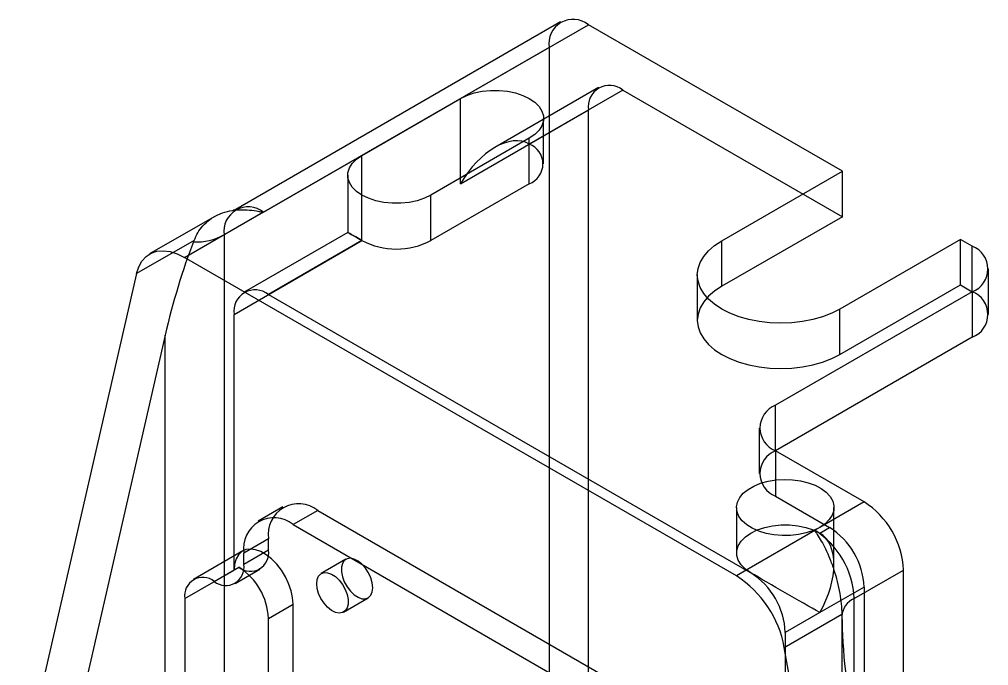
# Model space of a CAD drawing. Header units: millimetres. Extents: x -67 to 338, y -112 to 327.
# Drawn here: x -66.7 to 2.9, y -28.1 to 18.3 of the extents above; entities that cross this region are included whole.
import ezdxf

# ---------------------------------------------------------------- set-up
doc = ezdxf.new("R2010")
doc.units = ezdxf.units.MM

msp = doc.modelspace()

# ---------------------------------------------------------------- linework, layer by layer
at = {"color": 7, "linetype": 'Continuous', "lineweight": 25}
for p, q in [((-27.819, 18.114), (-51.153, 4.643)), ((-35.011, 12.609), (-25.819, 17.916)), ((-7.576, 7.384), (-25.819, 17.916)), ((-28.647, 16.283), (-51.982, 2.812)), ((-28.647, 16.283), (-28.647, -65.78)), ((-25.094, 13.394), (-32.536, 9.098)), ((-42.082, 8.527), (-35.011, 12.609)), ((-35.011, 6.485), (-35.011, 12.609)), ((-23.344, 13.221), (-30.062, 9.343)), ((-23.344, 13.221), (-7.576, 4.118)), ((-35.011, 6.485), (-25.819, 11.792)), ((-29.036, 7.915), (-29.036, 11.181)), ((-25.819, -29.443), (-25.819, 11.792)), ((-30.062, 9.752), (-37.133, 5.67)), ((-30.062, 6.486), (-30.062, 9.752)), ((-49.153, 4.445), (-42.082, 8.527)), ((-42.082, 2.403), (-42.082, 8.527)), ((-43.108, 7.099), (-43.108, 2.995)), ((-16.238, 2.384), (-7.576, 7.384)), ((-7.576, 4.118), (-7.576, 7.384)), ((-30.062, 6.486), (-37.133, 2.404)), ((-37.133, 2.404), (-37.133, 5.67)), ((-54.834, 1.193), (-49.198, 4.447)), ((-52.706, 4.113), (-57.334, 1.441)), ((-7.576, 4.118), (-16.238, -0.882)), ((-51.982, 2.812), (-51.982, -36.287)), ((-43.108, 2.995), (-50.55, -1.301)), ((-54.138, 2.416), (-58.277, 0.027)), ((-54.181, 2.305), (-54.138, 2.416)), ((-51.275, -2.903), (-42.082, 2.403)), ((-42.082, 2.404), (-48.8, -1.474)), ((-16.238, -0.882), (-16.238, 2.384)), ((0.91, 2.486), (-7.752, -2.515)), ((0.91, -0.78), (0.91, 2.486)), ((1.758, 1.996), (0.91, 2.486)), ((1.758, -1.27), (1.758, 1.996)), ((-15.189, -21.693), (-54.834, 1.193)), ((-58.277, 0.027), (-66.692, -36.702)), ((2.93, -2.903), (2.93, 0.363)), ((-17.995, -0.065), (-17.995, -3.331)), ((1.758, -1.27), (-12.384, -9.434)), ((-7.752, -5.781), (0.91, -0.78)), ((0.91, -0.78), (1.758, -1.27)), ((1.758, -1.27), (1.758, -4.536)), ((-48.8, -1.474), (-14.152, -21.476)), ((-7.752, -5.781), (-7.752, -2.515)), ((-51.275, -21.276), (-51.275, -2.903)), ((-56.225, -4.405), (-63.157, -34.661)), ((-56.225, -36.287), (-56.225, -4.405)), ((1.758, -4.536), (-12.384, -12.7)), ((-12.384, -12.7), (-12.384, -9.434)), ((-13.556, -11.066), (-13.556, -14.333)), ((-6.02, -16.373), (-12.384, -12.699)), ((-12.384, -12.699), (-12.384, -15.965)), ((-12.384, -15.965), (-8.495, -18.211)), ((-6.02, -16.373), (-9.202, -18.21)), ((-47.764, -16.74), (-49.532, -17.761)), ((-45.264, -16.988), (-47.032, -18.008)), ((-45.264, -16.988), (-21.223, -30.867)), ((-15.177, -16.781), (-15.177, -20.047)), ((-8.177, -20.884), (-8.177, -16.781)), ((-47.032, -18.008), (-22.991, -31.887)), ((-9.552, -18.44), (-15.189, -21.693)), ((-9.202, -18.21), (-9.556, -18.414)), ((-9.202, -18.619), (-8.495, -18.211)), ((-48.8, -19.029), (-50.568, -20.05)), ((-48.8, -19.846), (-48.8, -19.029)), ((-50.653, -19.902), (-54.189, -21.943)), ((-48.8, -19.846), (-50.568, -20.867)), ((-50.568, -20.867), (-50.568, -20.05)), ((-43.236, -20.501), (-45.004, -21.522)), ((-54.81, -23.317), (-51.275, -21.276)), ((-52.689, -22.092), (-50.921, -21.071)), ((-51.189, -22.24), (-49.421, -21.22)), ((-6.727, -23.313), (-3.192, -21.272)), ((-3.192, -52.709), (-3.192, -21.272)), ((-6.02, -22.497), (-9.202, -24.334)), ((-6.02, -22.497), (-6.02, -51.076)), ((-54.81, -23.317), (-54.81, -31.482)), ((-43.404, -24.293), (-41.636, -23.273)), ((-6.727, -62.412), (-6.727, -23.313)), ((-48.8, -24.745), (-47.032, -23.725)), ((-47.032, -31.89), (-47.032, -23.725)), ((-9.202, -24.334), (-11.677, -25.763)), ((-48.8, -32.911), (-48.8, -24.745)), ((-11.746, -26.835), (-7.607, -24.445)), ((-7.607, -24.445), (-7.605, -24.583)), ((-7.606, -24.482), (-7.606, -24.538)), ((-7.606, -24.538), (-7.606, -63.636)), ((-11.677, -25.763), (-11.677, -66.998)), ((-3.331, -73.28), (-11.746, -26.835))]:
    msp.add_line(p, q, dxfattribs=at)
at = {"color": 7, "linetype": 'Continuous', "lineweight": 25, "flags": 128}
for points in [[(-35.011, 12.609), (-34.544, 12.836), (-34.016, 13.012), (-33.442, 13.132), (-32.842, 13.194), (-32.231, 13.194), (-31.631, 13.132), (-31.057, 13.012), (-30.529, 12.836), (-30.062, 12.609), (-29.669, 12.34), (-29.364, 12.035), (-29.156, 11.704), (-29.05, 11.357), (-29.05, 11.005), (-29.156, 10.658), (-29.364, 10.327), (-29.669, 10.022), (-30.062, 9.752)], [(-37.133, 5.67), (-37.6, 5.444), (-38.128, 5.267), (-38.702, 5.147), (-39.303, 5.086), (-39.913, 5.086), (-40.513, 5.147), (-41.087, 5.267), (-41.615, 5.444), (-42.082, 5.67), (-42.475, 5.94), (-42.78, 6.245), (-42.988, 6.576), (-43.094, 6.923), (-43.094, 7.275), (-42.988, 7.622), (-42.78, 7.953), (-42.475, 8.258), (-42.082, 8.527)], [(-49.198, 4.447), (-49.166, 4.446), (-49.153, 4.445)], [(-7.752, -2.515), (-8.342, -2.813), (-8.995, -3.065), (-9.699, -3.265), (-10.442, -3.411), (-11.212, -3.499), (-11.995, -3.529), (-12.778, -3.499), (-13.548, -3.411), (-14.291, -3.265), (-14.995, -3.065), (-15.648, -2.813), (-16.238, -2.515), (-16.755, -2.174), (-17.191, -1.797), (-17.538, -1.391), (-17.791, -0.962), (-17.944, -0.517), (-17.995, -0.065), (-17.944, 0.387), (-17.791, 0.831), (-17.538, 1.26), (-17.191, 1.667), (-16.755, 2.043), (-16.238, 2.384)], [(-58.277, 0.027), (-58.119, 0.516), (-57.889, 0.93), (-57.591, 1.259), (-57.231, 1.495), (-56.819, 1.635), (-56.363, 1.675), (-55.872, 1.613), (-55.359, 1.451), (-54.834, 1.193)], [(-16.238, -0.882), (-16.755, -1.223), (-17.191, -1.6), (-17.538, -2.006), (-17.791, -2.435), (-17.944, -2.879), (-17.995, -3.331), (-17.944, -3.784), (-17.791, -4.228), (-17.538, -4.657), (-17.191, -5.063), (-16.755, -5.44), (-16.238, -5.781), (-15.648, -6.079), (-14.995, -6.331), (-14.291, -6.532), (-13.548, -6.677), (-12.778, -6.766), (-11.995, -6.795), (-11.212, -6.766), (-10.442, -6.677), (-9.699, -6.532), (-8.995, -6.331), (-8.342, -6.079), (-7.752, -5.781)], [(-9.202, -18.21), (-9.656, -18.431), (-10.168, -18.604), (-10.723, -18.725), (-11.306, -18.79), (-11.9, -18.798), (-12.487, -18.747), (-13.05, -18.64), (-13.575, -18.479), (-14.044, -18.269), (-14.446, -18.017), (-14.768, -17.729), (-15.001, -17.414), (-15.138, -17.08), (-15.176, -16.738), (-15.113, -16.398), (-14.951, -16.068), (-14.695, -15.759), (-14.353, -15.479), (-13.933, -15.237), (-13.448, -15.039), (-12.913, -14.891), (-12.341, -14.798), (-11.751, -14.761), (-11.159, -14.783), (-10.581, -14.862), (-10.035, -14.997), (-9.536, -15.183), (-9.099, -15.414), (-8.736, -15.686), (-8.458, -15.988), (-8.272, -16.314), (-8.184, -16.653), (-8.197, -16.995), (-8.309, -17.332), (-8.519, -17.652), (-8.819, -17.948), (-9.202, -18.21)], [(-14.152, -21.476), (-14.544, -21.206), (-14.849, -20.901), (-15.058, -20.57), (-15.164, -20.224), (-15.164, -19.871), (-15.058, -19.524), (-14.849, -19.194), (-14.544, -18.889), (-14.152, -18.619), (-13.684, -18.392), (-13.156, -18.216), (-12.583, -18.096), (-11.982, -18.035), (-11.372, -18.035), (-10.771, -18.096), (-10.198, -18.216), (-9.669, -18.392), (-9.202, -18.619)], [(-9.556, -18.414), (-9.555, -18.421), (-9.552, -18.44)], [(-47.032, -23.725), (-47.068, -23.254), (-47.175, -22.757), (-47.35, -22.252), (-47.586, -21.755), (-47.875, -21.283), (-48.208, -20.853), (-48.573, -20.479), (-48.958, -20.174), (-49.349, -19.948), (-49.734, -19.809), (-50.099, -19.761), (-50.432, -19.807), (-50.721, -19.945), (-50.957, -20.169), (-51.132, -20.473), (-51.239, -20.846), (-51.275, -21.276)], [(-41.305, -22.54), (-41.34, -22.195), (-41.445, -21.83), (-41.611, -21.469), (-41.83, -21.134), (-42.086, -20.846), (-42.365, -20.624), (-42.648, -20.481), (-42.918, -20.427), (-43.157, -20.464), (-43.351, -20.591), (-43.488, -20.799), (-43.558, -21.075), (-43.558, -21.403), (-43.488, -21.761), (-43.351, -22.127), (-43.157, -22.477), (-42.918, -22.791), (-42.648, -23.048), (-42.365, -23.232), (-42.086, -23.331), (-41.83, -23.34), (-41.611, -23.258), (-41.445, -23.089), (-41.34, -22.845), (-41.305, -22.54)], [(-45.335, -22.254), (-45.3, -21.95), (-45.195, -21.706), (-45.028, -21.537), (-44.81, -21.455), (-44.553, -21.463), (-44.275, -21.563), (-43.992, -21.747), (-43.722, -22.004), (-43.483, -22.317), (-43.288, -22.668), (-43.152, -23.034), (-43.081, -23.392), (-43.081, -23.719), (-43.152, -23.996), (-43.288, -24.204), (-43.483, -24.331), (-43.722, -24.368), (-43.992, -24.313), (-44.275, -24.17), (-44.553, -23.948), (-44.81, -23.661), (-45.028, -23.326), (-45.195, -22.965), (-45.3, -22.6), (-45.335, -22.254)]]:
    msp.add_lwpolyline(points, dxfattribs=at)
at = {"color": 7, "linetype": 'Continuous', "lineweight": 25}
for centre, radius, start, end in [((-26.914, 16.547), 1.753, 51.32581, 188.68494), ((-24.303, 12.024), 1.534, 51.32543, 188.68532), ((-30.619, 7.915), 1.534, 291.31255, 68.68745), ((-50.249, 3.077), 1.753, 51.32581, 188.68494), ((-54.028, 6.666), 4.363, 267.9833, 297.96113), ((-39.608, 7.154), 5.356, 242.48054, 297.51946), ((1.121, 0.363), 1.753, 291.31255, 68.68745), ((-49.758, -2.672), 1.534, 51.32581, 188.68494), ((1.121, -2.903), 1.753, 291.31255, 68.68745), ((-11.747, -11.066), 1.753, 111.31255, 248.68745), ((-11.747, -14.333), 1.753, 111.31255, 248.68745), ((-46.635, -18.697), 2.191, 51.28091, 188.72984), ((-9.306, -21.536), 6.121, 2.4763, 57.5237), ((-48.402, -19.717), 2.191, 51.28091, 188.72984), ((-12.842, -23.578), 6.121, 2.4763, 57.5237), ((-11.371, -22.729), 5.356, 2.4764, 57.5236), ((-50.093, -20.056), 1.31, 230.79671, 9.21404), ((-51.861, -21.076), 1.31, 230.79671, 9.21404), ((-53.406, -24.955), 4.61, 2.60548, 57.39452), ((-17.027, -25.994), 5.356, 2.4763, 57.5237), ((-53.517, -23.107), 1.31, 50.79671, 189.21404), ((-19.439, -28.263), 7.825, 10.51828, 57.09777), ((-6.124, -24.668), 1.483, 113.99842, 176.69541)]:
    msp.add_arc(centre, radius, start, end, dxfattribs=at)
for centre, major_axis, ratio, start_param, end_param in [((-32.536, 5.057), (2.475, 4.287), 0.577335, 0.000041, 1.570837), ((-39.608, 0.975), (3.5, -2.021), 0.00007, 2.356235, 3.927031), ((-54.103, -3.181), (2.467, 9.329), 0.18305, 0.991312, 1.750659), ((-11.677, -22.905), (2.475, 4.287), 0.577335, 4.71243, 6.283226), ((-11.677, -22.905), (3.5, -2.021), 0.00007, 0.785439, 2.356235), ((-4.606, -31.755), (-1.963, 11.766), 0.192806, 0.883508, 1.642855)]:
    msp.add_ellipse(centre, major_axis=major_axis, ratio=ratio, start_param=start_param, end_param=end_param, dxfattribs=at)
for points, knots in [([(-54.138, 2.416), (-54.056, 2.603), (-53.89, 2.981), (-53.516, 3.483), (-53.036, 3.926), (-52.441, 4.276), (-51.757, 4.514), (-51.048, 4.623), (-50.337, 4.625), (-49.784, 4.559), (-49.433, 4.489), (-49.298, 4.462), (-49.251, 4.453), (-49.221, 4.449), (-49.204, 4.448), (-49.198, 4.447)], [0, 0, 0, 0, 0.106814, 0.215992, 0.337776, 0.462901, 0.588314, 0.717103, 0.82335, 0.931495, 0.976435, 0.986554, 0.993001, 0.997246, 1, 1, 1, 1]), ([(-51.154, 4.643), (-51.192, 4.624), (-51.27, 4.585), (-51.321, 4.576), (-51.347, 4.572)], [0, 0, 0, 0, 0.497313, 1, 1, 1, 1]), ([(-9.552, -18.44), (-9.552, -18.443), (-9.55, -18.453), (-9.541, -18.471), (-9.526, -18.498), (-9.475, -18.578), (-9.326, -18.796), (-9.084, -19.188), (-8.774, -19.774), (-8.463, -20.473), (-8.175, -21.266), (-7.932, -22.106), (-7.757, -22.921), (-7.642, -23.712), (-7.619, -24.199), (-7.607, -24.445)], [0, 0, 0, 0, 0.002754, 0.006999, 0.013446, 0.023565, 0.068506, 0.174758, 0.282897, 0.408332, 0.537099, 0.658904, 0.784008, 0.890831, 1, 1, 1, 1])]:
    msp.add_open_spline(points, degree=3, knots=knots, dxfattribs=at)

doc.saveas('drawing.dxf')
